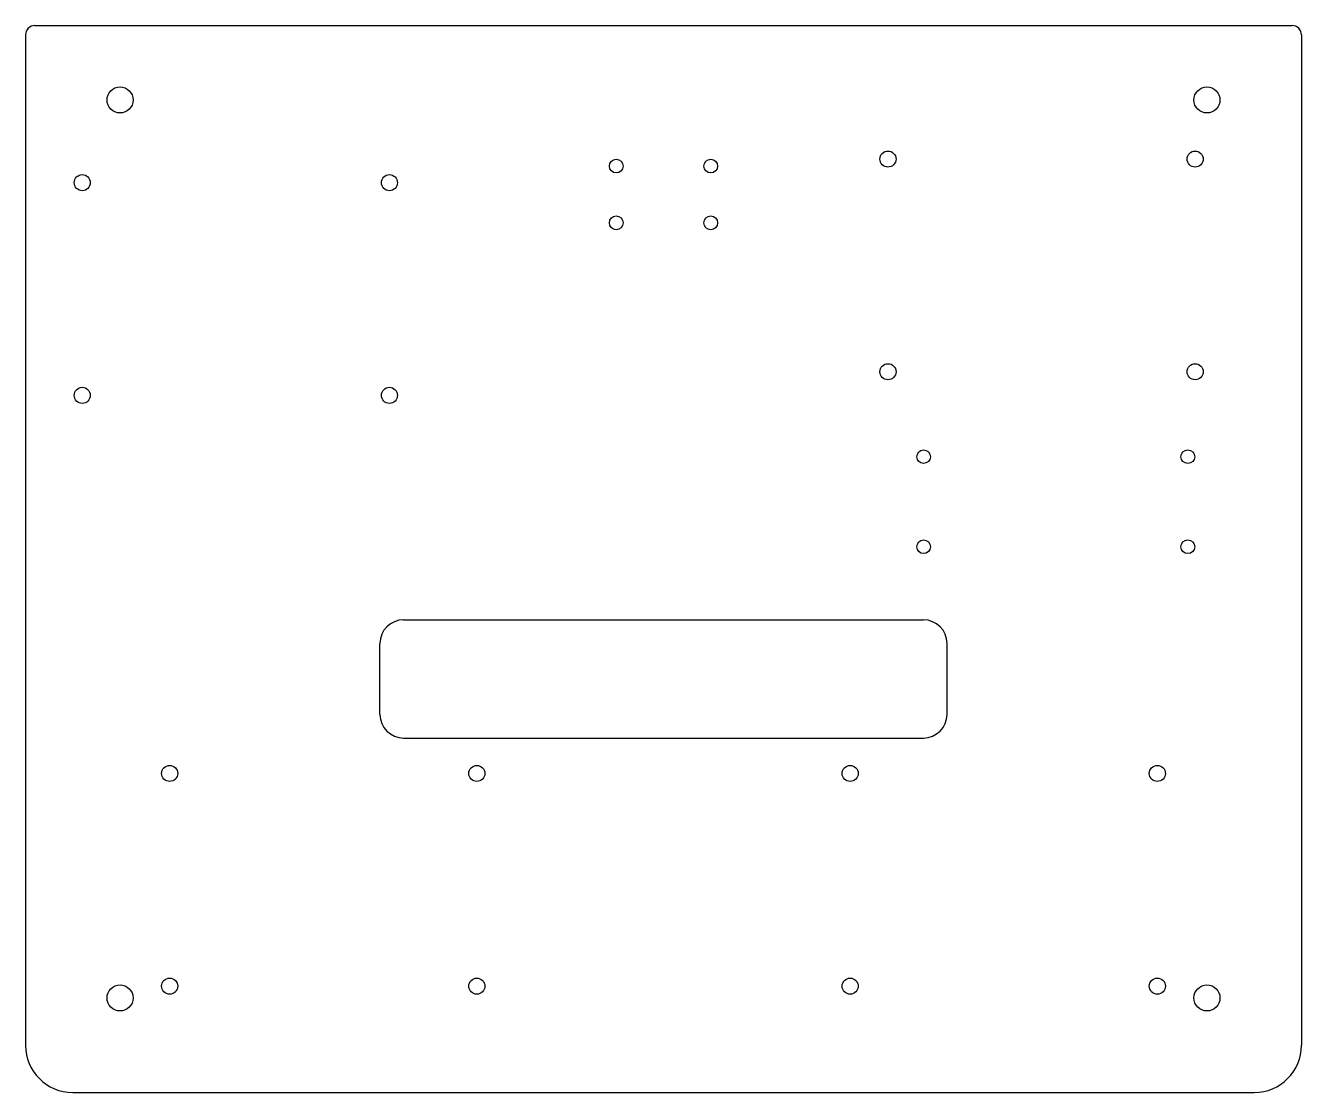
# Model space of a CAD drawing. Header units: millimetres. Extents: x -135 to 135, y -250 to -24.
import ezdxf

# ---------------------------------------------------------------- set-up
doc = ezdxf.new("R2010")
doc.units = ezdxf.units.MM

msp = doc.modelspace()

# ---------------------------------------------------------------- linework, layer by layer
at = {"layer": 'KESIM'}
for p, q in [((-133, -24.25), (133, -24.25)), ((-135, -26.25), (-135, -240)), ((135, -26.25), (135, -240)), ((-55, -150), (55, -150)), ((-60, -170), (-60, -155)), ((60, -170), (60, -155)), ((-55, -175), (55, -175)), ((-125, -250), (125, -250))]:
    msp.add_line(p, q, dxfattribs=at)
for centre, radius in [((-115, -40), 2.75), ((115, -40), 2.75), ((47.5, -52.5), 1.7), ((112.5, -52.5), 1.7), ((-10, -54), 1.45), ((10, -54), 1.45), ((-123, -57.5), 1.7), ((-58, -57.5), 1.7), ((-10, -66), 1.45), ((10, -66), 1.45), ((47.5, -97.5), 1.7), ((112.5, -97.5), 1.7), ((-123, -102.5), 1.7), ((-58, -102.5), 1.7), ((55.05, -115.475), 1.45), ((110.95, -115.475), 1.45), ((55.05, -134.525), 1.45), ((110.95, -134.525), 1.45), ((-104.5, -182.5), 1.7), ((-39.5, -182.5), 1.7), ((39.5, -182.5), 1.7), ((104.5, -182.5), 1.7), ((-104.5, -227.5), 1.7), ((-39.5, -227.5), 1.7), ((39.5, -227.5), 1.7), ((104.5, -227.5), 1.7), ((-115, -230), 2.75), ((115, -230), 2.75)]:
    msp.add_circle(centre, radius, dxfattribs=at)
for centre, radius, start, end in [((-133, -26.25), 2, 90, 180), ((133, -26.25), 2, 0, 90), ((-55, -155), 5, 90, 180), ((55, -155), 5, 0, 90), ((-55, -170), 5, 180, 270), ((55, -170), 5, 270, 0), ((-125, -240), 10, 180, 270), ((125, -240), 10, 270, 0)]:
    msp.add_arc(centre, radius, start, end, dxfattribs=at)

doc.saveas('drawing.dxf')
